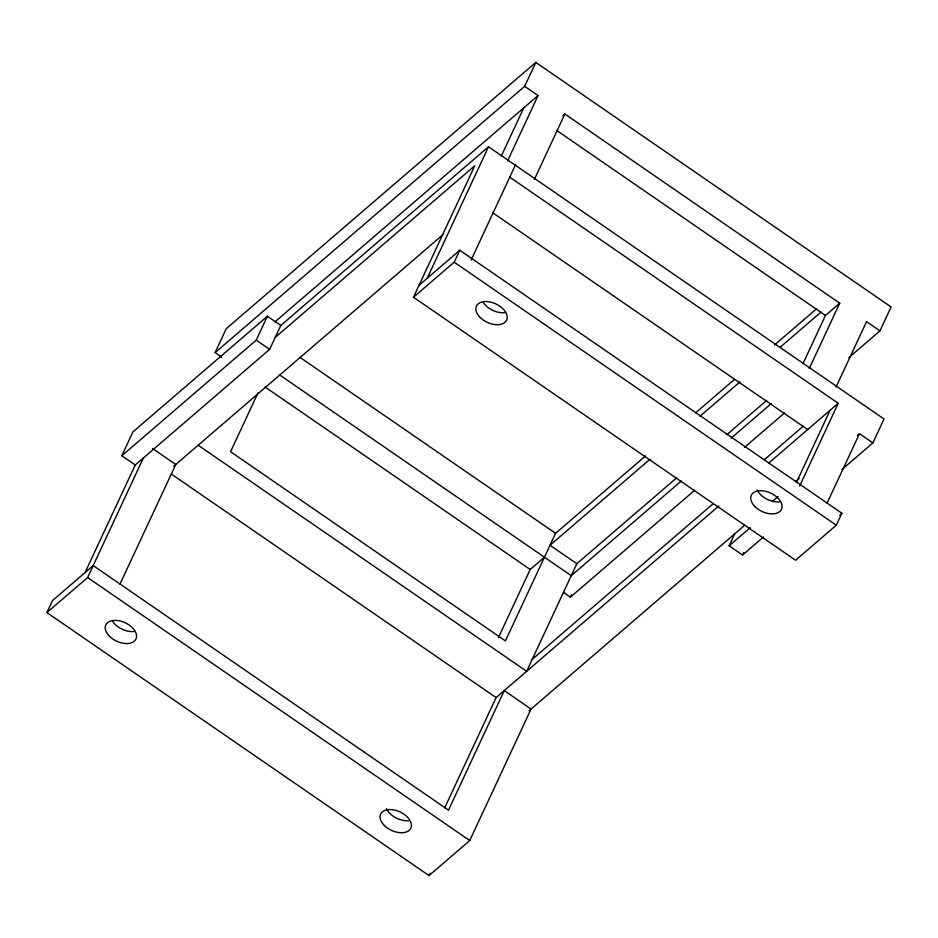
<?xml version="1.0" encoding="UTF-8"?>
<svg xmlns="http://www.w3.org/2000/svg" width="938" height="938" viewBox="0 0 938 938"><rect width="100%" height="100%" fill="white"/><g stroke="black" fill="none" stroke-linecap="round" stroke-linejoin="round"><path stroke-width="1.41" d="M46.9 612.573L52.469 600.625L93.202 565.579L448.505 810.139L504.245 690.591L531.06 709.046L469.739 840.554L429.018 875.588L46.9 612.573L87.633 577.538L143.373 457.99M280.79 325.463L269.64 349.37L135.236 464.99L121.823 455.762L132.973 431.855L267.389 316.235L280.79 325.463L488.51 146.762L884.03 419.005L872.879 442.912L841.961 469.516M85.053 572.59L135.236 464.99M221.802 357.226L215.107 352.606L226.257 328.699L535.797 62.412L891.1 306.972L879.95 330.88L848.89 357.601M120.017 584.034L175.769 464.486L152.448 448.434M121.823 455.762L256.238 340.142L267.389 316.235M257.997 392.881L230.56 451.717L505.406 640.9L555.589 533.312L645.555 455.903M419.052 285.281L459.772 250.247L841.89 513.25L836.309 525.21L795.588 560.244L413.47 297.229L474.792 165.733L275.221 337.41M427.189 278.269L488.51 146.762M215.107 352.606L524.659 86.319L535.797 62.412M501.244 156.2L523.803 107.811M413.47 297.229L454.203 262.194L459.772 250.247M507.575 160.926L538.06 95.547L524.659 86.319M471.157 259.943L515.325 165.217M534.39 179.393L564.875 114.014L839.733 303.197L809.236 368.575M498.477 637.477L530.181 569.483L544.439 557.219M444.647 807.946L496.108 697.591L718.825 506.004M429.018 875.588L430.132 873.196M676.802 477.712L576.823 563.715L526.652 671.315L198.164 445.222M563.703 592.546L570.398 597.166L571.57 594.645M802.916 363.838L825.475 315.461L839.733 303.197M763.532 536.982L742.544 555.038L729.143 545.81L734.712 533.851M742.544 555.038L743.717 552.517M836.051 387.031L866.548 321.652L879.95 330.88M796.397 482.542L830.095 410.281M799.645 486.036L838.232 403.281L509.756 177.176M827.046 503.237L859.478 433.684L872.879 442.912M274.986 321.863L538.06 95.547M562.835 115.761L564.875 114.014M173.729 466.245L443.662 234.031M695.55 412.908L734.431 379.456M774.413 345.055L816.623 308.743M649.987 459.257L550.008 545.259L576.823 563.715M699.971 416.261L739.965 381.86M779.947 347.459L821.055 312.096M726.786 434.716L766.78 400.315M681.223 481.077L571.254 575.674L279.231 374.672M731.206 438.069L771.2 403.668M570.398 597.166L694.659 490.269M744.596 447.32L784.531 412.954M532.221 659.355L713.29 503.6M764.388 459.643L803.268 426.204M768.808 462.997L838.232 403.281M529.032 710.793L744.713 525.257M772.478 501.361L778.036 496.589M795.811 481.3L799.141 478.427M729.143 545.81L750.248 527.648M857.438 435.443L859.478 433.684M839.721 515.126L841.89 513.25M556.644 130.417L825.475 315.461M492.438 212.563L807.688 429.557M454.203 262.194L836.309 525.21M300.019 357.401L555.589 533.312M256.238 340.142L269.64 349.37M264.973 386.937L530.181 569.483M171.232 473.983L496.108 697.591M87.633 577.538L469.739 840.554M134.005 631.509A16.649 10.154 25 0 1 112.712 621.472M408.862 820.691A16.649 10.154 25 0 1 386.468 808.638M504.656 312.671A16.649 10.154 25 0 1 483.351 302.622M779.501 501.853A16.649 10.154 25 0 1 757.107 489.788M109.558 636.351A16.649 10.154 25 0 0 135.951 639.071A16.649 10.154 25 0 0 117.18 620.487A16.649 10.154 25 0 0 109.558 636.351M384.404 825.534A16.649 10.154 25 0 0 410.809 828.254A16.649 10.154 25 0 0 392.025 809.67A16.649 10.154 25 0 0 384.404 825.534M480.197 317.501A16.649 10.154 25 0 0 506.602 320.221A16.649 10.154 25 0 0 487.819 301.649A16.649 10.154 25 0 0 480.197 317.501M755.055 506.684A16.649 10.154 25 0 0 781.448 509.404A16.649 10.154 25 0 0 762.676 490.832A16.649 10.154 25 0 0 755.055 506.684"/></g></svg>
